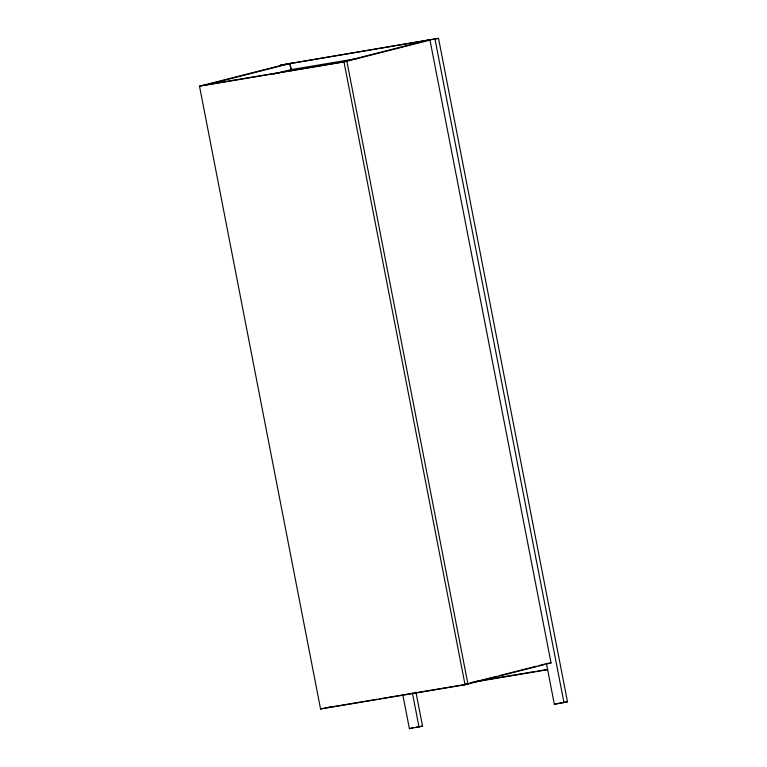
<?xml version="1.0" encoding="UTF-8"?>
<svg xmlns="http://www.w3.org/2000/svg" width="767" height="767" viewBox="0 0 767 767"><rect width="100%" height="100%" fill="white"/><g stroke="black" fill="none" stroke-linecap="round" stroke-linejoin="round"><path stroke-width="1.15" d="M199.506 86.192L343.99 61.954L429.971 40.085L551.032 662.889L465.051 684.758L320.568 708.996L199.506 86.192L285.487 64.323M206.707 84.734L289.821 63.594L291.192 70.65M293.56 62.664L290.06 63.556L291.431 70.612M273.685 74.063L291 69.653L358.314 58.369M342.523 61.954L428.897 39.97M438.532 38.35L280.425 65.176L438.532 38.35L567.494 701.824L554.359 704.336L546.507 663.944M320.568 708.996L323.434 708.267M328.918 707.241L331.229 706.656M463.584 684.758L497.054 676.245M499.365 675.66L536.306 666.264M538.616 665.67L545.538 663.915M402.761 694.538L409.396 728.65L412.895 727.758M409.396 728.65L422.531 726.148L415.896 692.026M554.359 704.336L556.986 703.665M202.373 85.463L346.857 61.226L467.918 684.03L379.732 698.823M547.782 663.436L551.032 662.889M474.639 681.662L534.657 671.585M537.015 671.192L547.609 669.418M471.139 682.544L547.628 669.716M324.518 708.085L377.469 699.207M416.107 727.221L422.531 726.148M557.868 703.444L567.494 701.824M435.023 39.242L563.994 702.716M343.99 61.954L465.051 684.758M412.397 692.917L419.022 727.03"/></g></svg>
